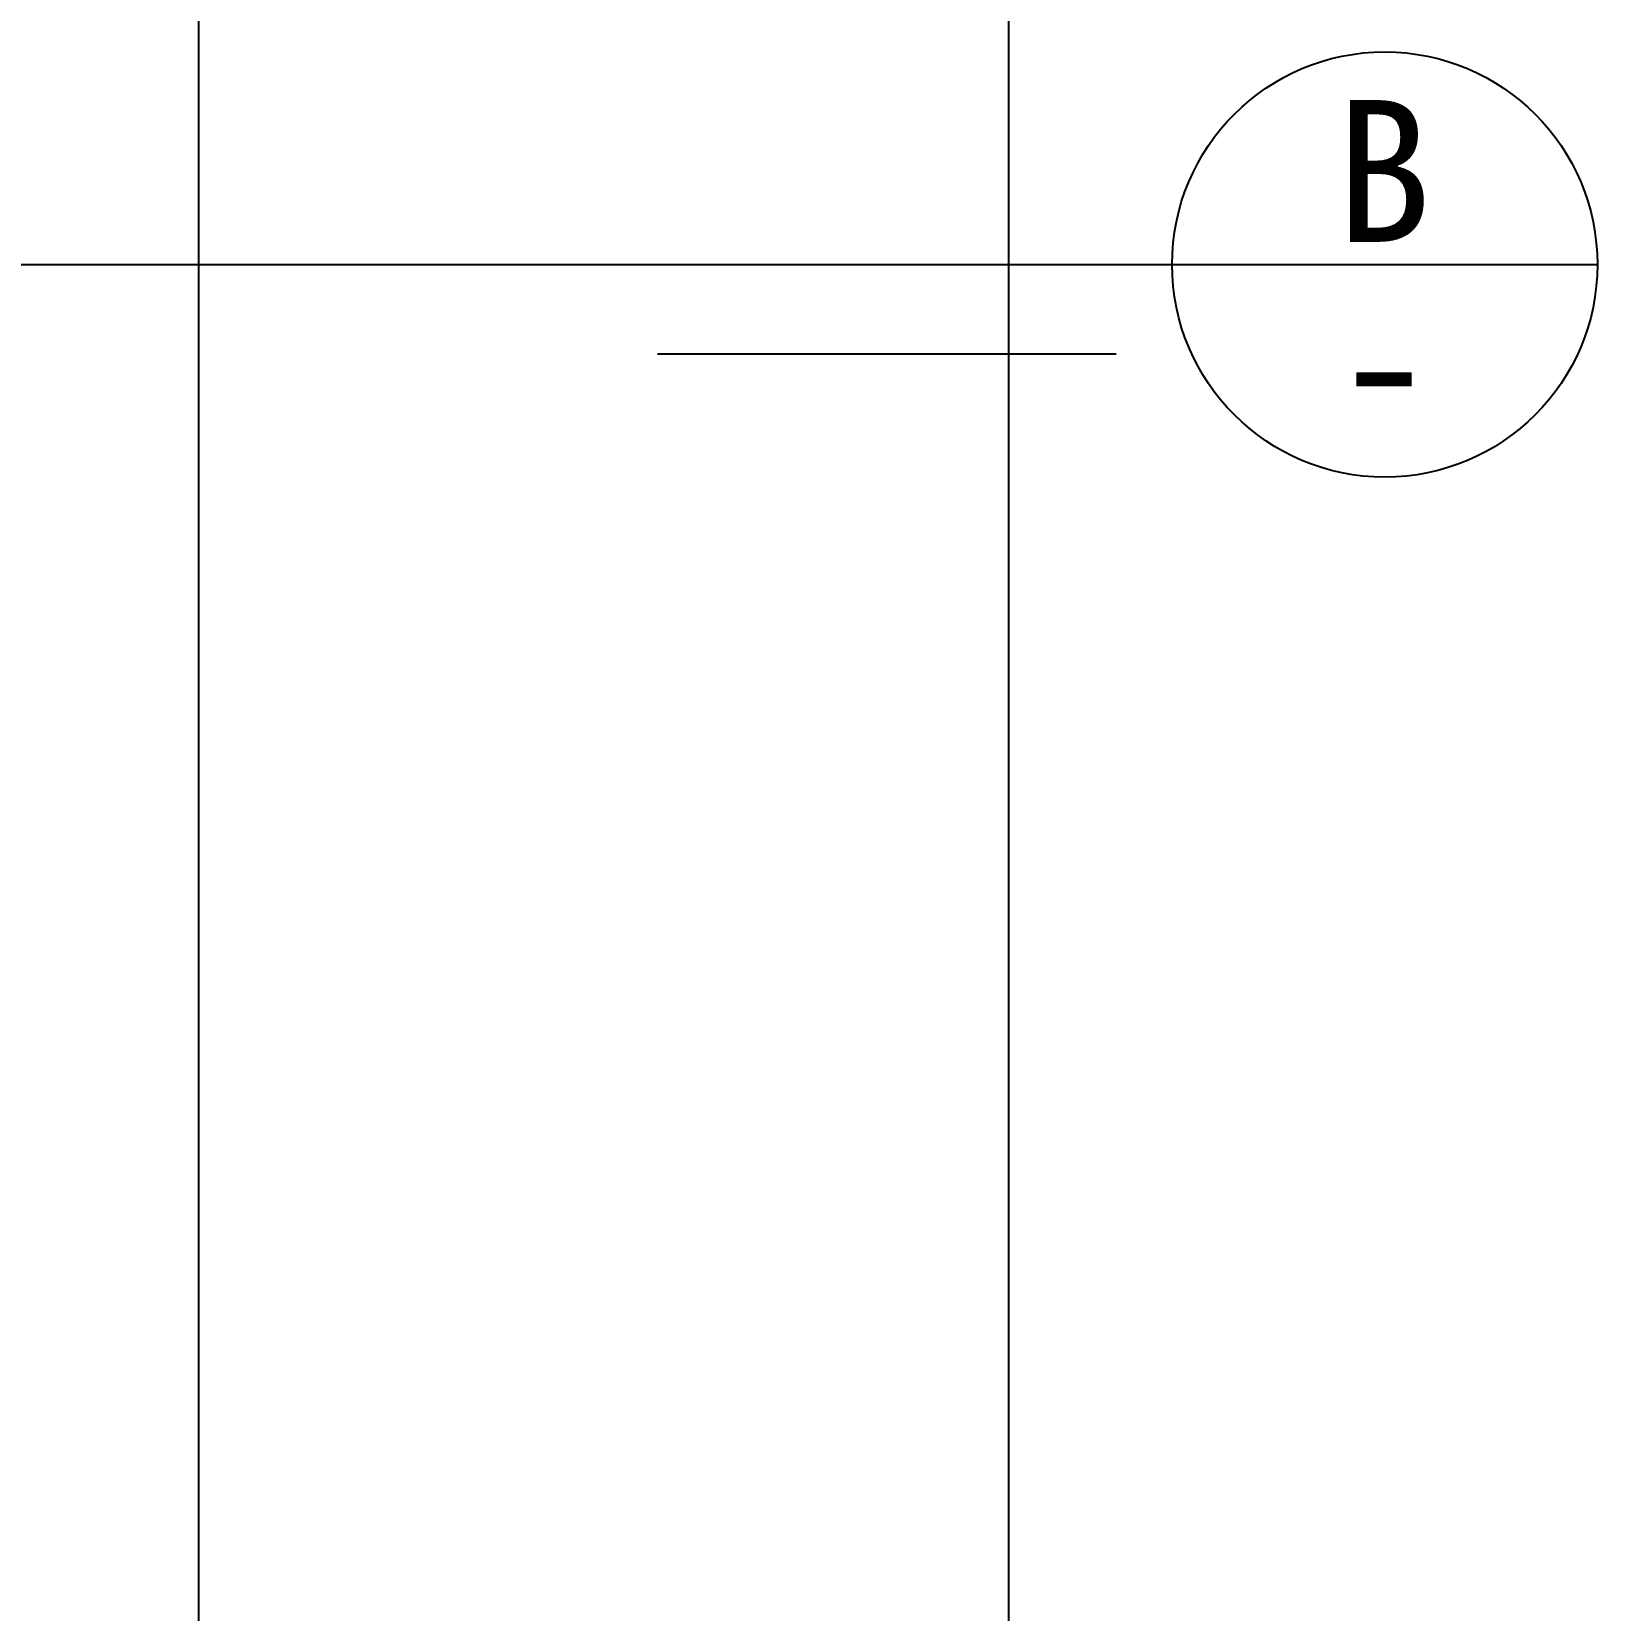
# Model space of a CAD drawing. Extents: x 537 to 6825, y 5093 to 9063.
# Drawn here: x 6052 to 6825, y 6964 to 7744 of the extents above; entities that cross this region are included whole.
import ezdxf
from ezdxf.enums import TextEntityAlignment as Align

# ---------------------------------------------------------------- set-up
doc = ezdxf.new("R2010")
doc.units = 0
doc.header["$LTSCALE"] = 100
doc.header["$MEASUREMENT"] = 0
doc.layers.add('4', color=4, linetype='CONTINUOUS')
doc.layers.add('TEXT', color=3, linetype='CONTINUOUS')
doc.styles.add('HZ', font='SIMFANG0.TTF')

msp = doc.modelspace()

# ---------------------------------------------------------------- linework, layer by layer
at = {"layer": '4', "ltscale": 5}
for p, q in [((6134.6, 5738.22), (6134.6, 8338.22)), ((6534.6, 5738.22), (6534.6, 8338.22))]:
    msp.add_line(p, q, dxfattribs=at)
at = {"layer": 'TEXT'}
msp.add_line((847.94, 7628.74), (6615.12, 7628.74), dxfattribs=at)
msp.add_lwpolyline([(6615.12, 7628.74), (6825.12, 7628.74)], dxfattribs=at)
at = {"layer": 'TEXT', "color": 1}
msp.add_lwpolyline([(6361.06, 7584.69), (6587.46, 7584.69)], dxfattribs=at)
at = {"layer": 'TEXT'}
msp.add_circle((6720.12, 7628.74), 105, dxfattribs=at)

# ---------------------------------------------------------------- texts
at = {"layer": 'TEXT', "style": 'HZ'}
for s, p in [('B', (6719.38, 7639.94)), ('-', (6719.73, 7545.16))]:
    msp.add_text(s, height=70, dxfattribs=at).set_placement(p, align=Align.CENTER)

doc.saveas('drawing.dxf')
